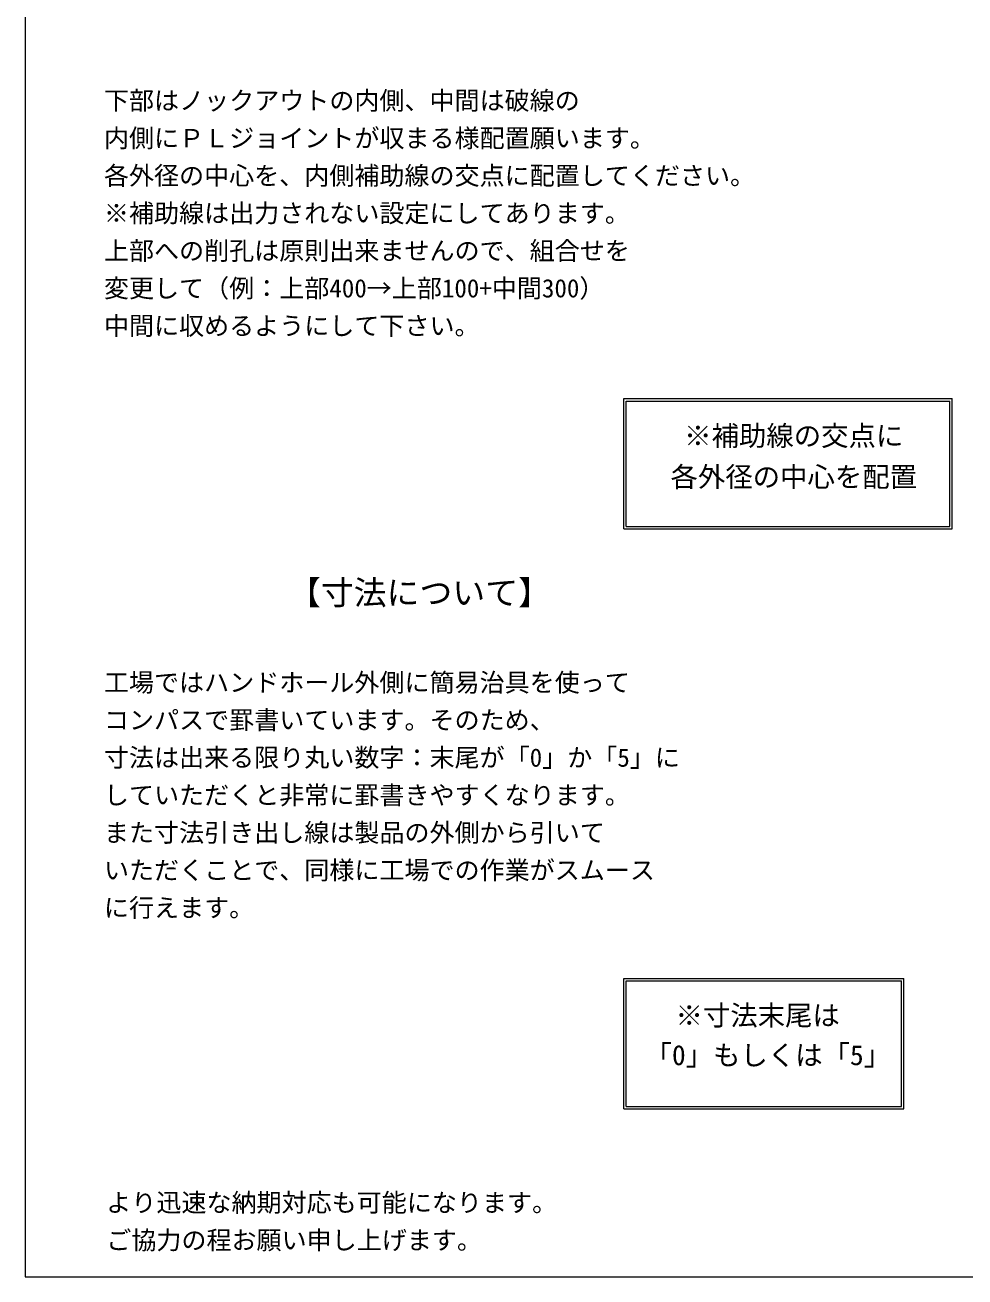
# Model space of a CAD drawing. Units: millimetres, scale not verified. Extents: x -4890 to 18490, y -2543 to 2138.
# Drawn here: x -4890 to -2944, y -2137 to 456 of the extents above; entities that cross this region are included whole.
import ezdxf
from ezdxf.enums import TextEntityAlignment as Align

# ---------------------------------------------------------------- set-up
doc = ezdxf.new("R2010")
doc.units = ezdxf.units.MM
doc.header["$LTSCALE"] = 10
for name, color, linetype, lineweight in [('0-2_waku', 7, 'Continuous', 18), ('0-9_uchigawa', 6, 'Continuous', 18), ('0-E_文字１', 7, 'Continuous', 18)]:
    doc.layers.add(name, color=color, linetype=linetype, lineweight=lineweight)
doc.styles.add('ＭＳ ゴシック', font='')
doc.styles.get('ＭＳ ゴシック').set_extended_font_data('MS Gothic')

msp = doc.modelspace()

# ---------------------------------------------------------------- linework, layer by layer
at = {"layer": '0-2_waku'}
for p, q in [((-4890, 2137.54), (-4890, -2137.46)), ((-4890, -2137.46), (-1830, -2137.46)), ((-4890, -2137.46), (-1830, -2137.46)), ((-4890, -2137.46), (-1830, -2137.46)), ((-4890, -2137.46), (-1830, -2137.46))]:
    msp.add_line(p, q, dxfattribs=at)
at = {"layer": '0-9_uchigawa'}
for p, q in [((-3650.47, -587.95), (-3650.47, -317.95)), ((-3650.47, -317.95), (-2970.47, -317.95)), ((-3645.47, -582.95), (-3645.47, -322.95)), ((-3645.47, -322.95), (-2975.47, -322.95)), ((-2975.47, -582.95), (-2975.47, -322.95)), ((-2970.47, -587.95), (-2970.47, -317.95)), ((-3650.47, -587.95), (-2970.47, -587.95)), ((-3645.47, -582.95), (-2975.47, -582.95)), ((-3650.47, -1519.17), (-3070.47, -1519.17)), ((-3650.47, -1789.17), (-3650.47, -1519.17)), ((-3645.47, -1524.17), (-3075.47, -1524.17)), ((-3645.47, -1784.17), (-3645.47, -1524.17)), ((-3075.47, -1784.17), (-3075.47, -1524.17)), ((-3070.47, -1789.17), (-3070.47, -1519.17)), ((-3650.47, -1789.17), (-3070.47, -1789.17)), ((-3645.47, -1784.17), (-3075.47, -1784.17))]:
    msp.add_line(p, q, dxfattribs=at)

# ---------------------------------------------------------------- texts
at = {"layer": '0-E_文字１', "style": 'ＭＳ ゴシック'}
for s, height, p in [('下部はノックアウトの内側、中間は破線の', 38.01, (-4726.7, 269.01)), ('内側にＰＬジョイントが収まる様配置願います。', 38.01, (-4726.7, 191.25)), ('各外径の中心を、内側補助線の交点に配置してください。', 38.01, (-4726.7, 113.49)), ('※補助線は出力されない設定にしてあります。', 38.01, (-4726.7, 35.73)), ('上部への削孔は原則出来ませんので、組合せを', 38.01, (-4726.7, -42.03)), ('変更して（例：上部400→上部100+中間300）', 38.01, (-4726.7, -119.79)), ('中間に収めるようにして下さい。', 38.01, (-4726.7, -197.55)), (' ※補助線の交点に', 41.57, (-3553.77, -428.23)), ('各外径の中心を配置', 41.57, (-3553.77, -513.28)), ('【寸法について】', 49.88, (-4345.66, -759.79)), ('工場ではハンドホール外側に簡易治具を使って', 38.01, (-4726.7, -936.42)), ('コンパスで罫書いています。そのため、', 38.01, (-4726.7, -1014.18)), ('寸法は出来る限り丸い数字：末尾が「0」か「5」に', 38.01, (-4726.7, -1091.94)), ('していただくと非常に罫書きやすくなります。', 38.01, (-4726.7, -1169.7)), ('また寸法引き出し線は製品の外側から引いて', 38.01, (-4726.7, -1247.46)), ('いただくことで、同様に工場での作業がスムース', 38.01, (-4726.7, -1325.22)), ('に行えます。', 38.01, (-4726.7, -1402.98)), ('※寸法末尾は', 41.57, (-3543.42, -1628.91)), ('「0」もしくは「5」', 41.57, (-3607.42, -1711.24)), ('より迅速な納期対応も可能になります。\u3000', 38.01, (-4721.85, -2013.88)), ('ご協力の程お願い申し上げます。', 38.01, (-4721.85, -2091.64))]:
    msp.add_text(s, height=height, dxfattribs=at).set_placement(p, align=Align.BOTTOM_LEFT)

doc.saveas('drawing.dxf')
